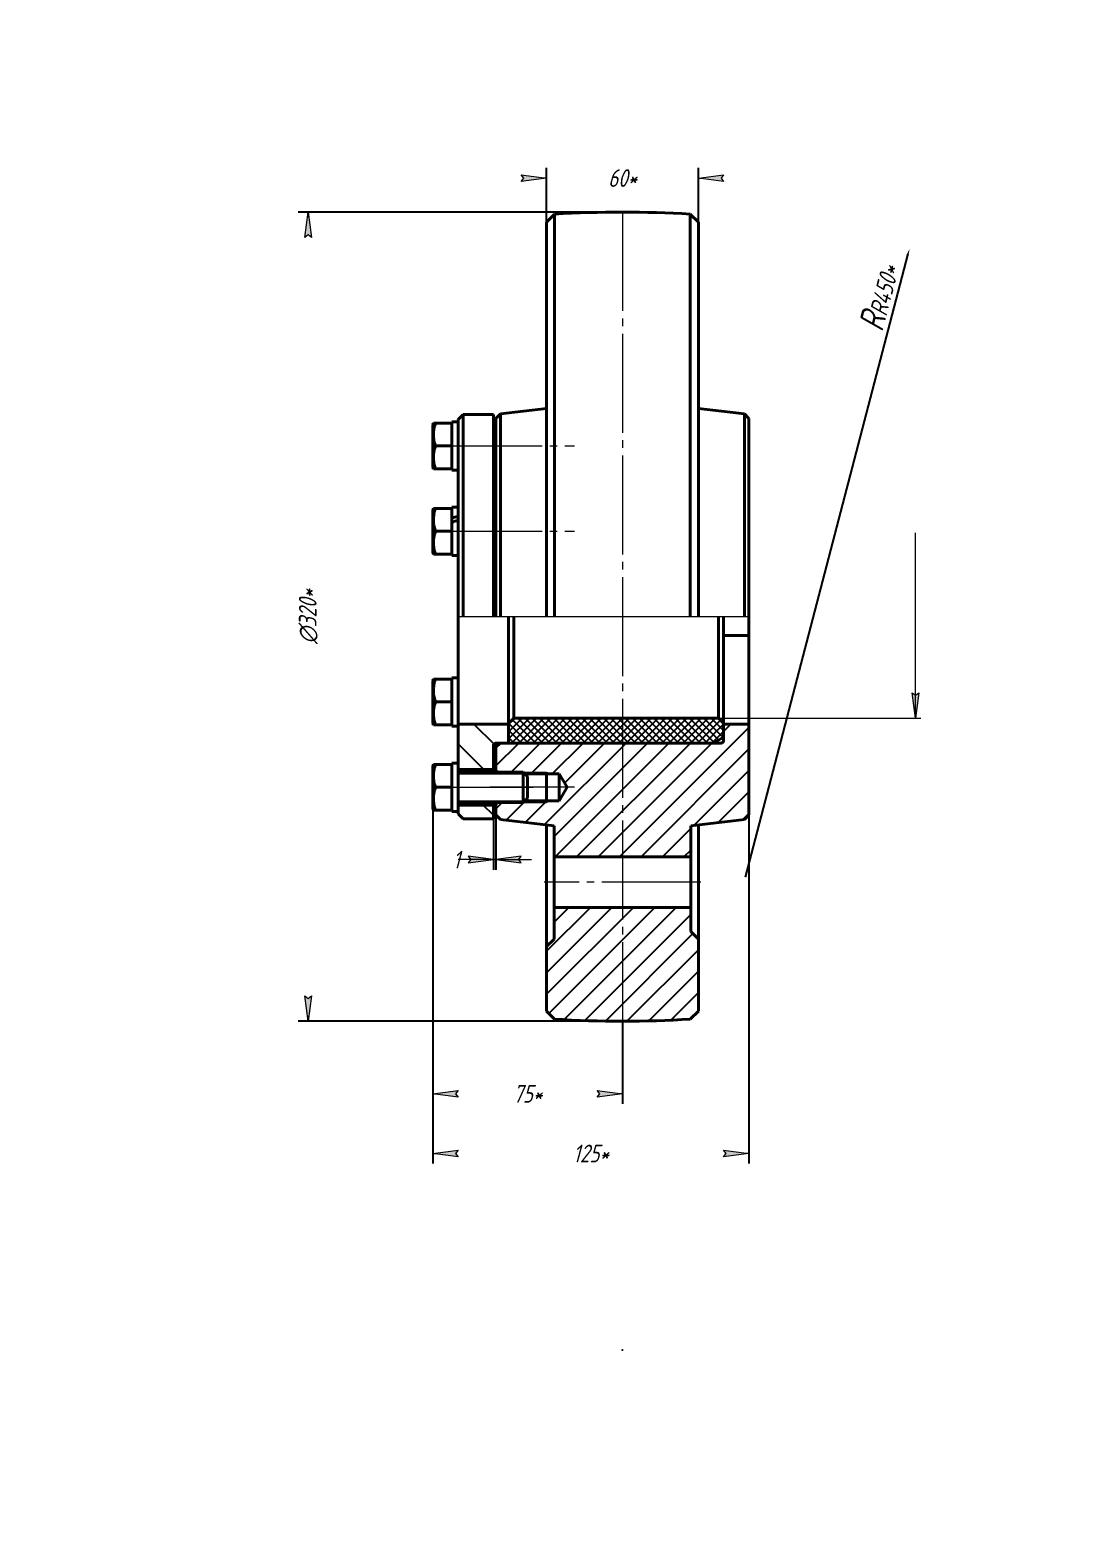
# Model space of a CAD drawing. Header units: millimetres. Extents: x 0 to 420, y 0 to 297.
# Drawn here: x 0 to 209.1, y 0 to 297 of the extents above; entities that cross this region are included whole.
import ezdxf

# ---------------------------------------------------------------- set-up
doc = ezdxf.new("R2010")
doc.units = ezdxf.units.MM
for name, pattern in [('K5LT_AXLED', [24.06194496154785, 19.56194496154785, -1.5, 1.5, -1.5]), ('K5LT_BASIC', [0]), ('K5LT_THIN', [0]), ('K5LT_THIN_INCLUDED_TO_HATCHING', [0])]:
    doc.linetypes.add(name, pattern=pattern)
doc.layers.add('Системный слой', color=7, linetype='Continuous')
doc.styles.add('KDIMTEXTSTYLE', font='GOST_AU.SHX', dxfattribs={"width": 0.96, "oblique": 15, "height": 5})
doc.dimstyles.new('KDIMSTYLE (0.50)', dxfattribs={"dimtxt": 5, "dimasz": 1, "dimexe": 2, "dimexo": 0.0625, "dimgap": 1, "dimtad": 1, "dimlfac": 2, "dimtxsty": 'KDIMTEXTSTYLE', "dimsah": 1, "dimcen": 0.09, "dimdle": 1, "dimadec": 0, "dimazin": 0, "dimtfac": 0.667, "dimtmove": 0, "dimatfit": 3, "dimfxl": 1, "dimtvp": 1, "dimtolj": 1, "dimtzin": 0, "dimarcsym": 0})

# ---------------------------------------------------------------- blocks, each defined once
blk = doc.blocks.new('U8')
at = {"layer": 'Системный слой', "color": 150, "linetype": 'K5LT_BASIC', "lineweight": 40, "true_color": 0x0080ff}
for p, q in [((83.35614685084373, 202.375), (83.35614685084373, 202.675)), ((83.35614685084373, 200.4782430961475), (83.35614685084373, 201.5715476141489)), ((83.35614685084373, 198.6784523858511), (83.35614685084373, 199.6496441453584)), ((83.35614685084373, 194.1784523858511), (83.35614685084373, 197.0715476141489)), ((83.35614685084373, 193.075), (83.35614685084373, 193.375))]:
    blk.add_line(p, q, dxfattribs=at)
blk = doc.blocks.new('U9')
at = {"layer": 'Системный слой', "color": 150, "linetype": 'K5LT_BASIC', "lineweight": 40, "true_color": 0x0080ff}
for p, q in [((83.35614685084373, 197.0715476141489), (83.35614685084373, 197.875)), ((83.35614685084373, 193.375), (83.35614685084373, 194.1784523858511))]:
    blk.add_line(p, q, dxfattribs=at)
blk = doc.blocks.new('U10')
at = {"layer": 'Системный слой', "color": 150, "linetype": 'K5LT_BASIC', "lineweight": 40, "true_color": 0x0080ff}
for p, q in [((83.35614685084373, 201.5715476141489), (83.35614685084373, 202.375)), ((83.35614685084373, 199.6496441453584), (83.35614685084373, 200.4782430961475)), ((83.35614685084373, 197.875), (83.35614685084373, 198.6784523858511))]:
    blk.add_line(p, q, dxfattribs=at)
blk = doc.blocks.new('U11')
at = {"layer": 'Системный слой', "color": 150, "linetype": 'K5LT_BASIC', "lineweight": 40, "true_color": 0x0080ff}
for p, q in [((83.35614685084373, 218.4465476141489), (83.35614685084373, 219.25)), ((83.35614685084373, 214.75), (83.35614685084373, 215.5534523858511))]:
    blk.add_line(p, q, dxfattribs=at)
blk = doc.blocks.new('U12')
at = {"layer": 'Системный слой', "color": 150, "linetype": 'K5LT_BASIC', "lineweight": 40, "true_color": 0x0080ff}
for p, q in [((83.35614685084373, 213.9465476141489), (83.35614685084373, 214.75)), ((83.35614685084373, 210.25), (83.35614685084373, 211.0534523858511))]:
    blk.add_line(p, q, dxfattribs=at)
blk = doc.blocks.new('U13')
at = {"layer": 'Системный слой', "color": 150, "linetype": 'K5LT_BASIC', "lineweight": 40, "true_color": 0x0080ff}
for p, q in [((83.35614685084373, 219.25), (83.35614685084373, 219.4997019890014)), ((83.35614685084373, 215.5534523858511), (83.35614685084373, 218.4465476141489)), ((83.35614685084373, 211.0534523858511), (83.35614685084373, 213.9465476141489)), ((83.35614685084373, 209.95), (83.35614685084373, 210.25))]:
    blk.add_line(p, q, dxfattribs=at)
blk = doc.blocks.new('U14')
at = {"layer": 'Системный слой', "color": 150, "linetype": 'K5LT_BASIC', "lineweight": 40, "true_color": 0x0080ff}
for p, q in [((91.60614685084373, 150.75), (91.60614685084373, 150.25)), ((91.60614685084373, 144.25), (91.60614685084373, 143.75))]:
    blk.add_line(p, q, dxfattribs=at)
blk = doc.blocks.new('U15')
at = {"layer": 'Системный слой', "color": 150, "linetype": 'K5LT_BASIC', "lineweight": 40, "true_color": 0x0080ff}
for p, q in [((83.35614685084373, 167.821547614149), (83.35614685084373, 168.625)), ((83.35614685084373, 164.125), (83.35614685084373, 164.9284523858511))]:
    blk.add_line(p, q, dxfattribs=at)
blk = doc.blocks.new('U16')
at = {"layer": 'Системный слой', "color": 150, "linetype": 'K5LT_BASIC', "lineweight": 40, "true_color": 0x0080ff}
for p, q in [((83.35614685084373, 163.321547614149), (83.35614685084373, 164.125)), ((83.35614685084371, 159.625), (83.35614685084373, 160.4284523858511))]:
    blk.add_line(p, q, dxfattribs=at)
blk = doc.blocks.new('U17')
at = {"layer": 'Системный слой', "color": 150, "linetype": 'K5LT_BASIC', "lineweight": 40, "true_color": 0x0080ff}
for p, q in [((79.60614685084373, 168.4), (79.60614685084371, 160.4227413988215)), ((79.60614685084371, 160.4227413988215), (79.60614685084373, 159.85))]:
    blk.add_line(p, q, dxfattribs=at)
blk = doc.blocks.new('U18')
at = {"layer": 'Системный слой', "color": 150, "linetype": 'K5LT_BASIC', "lineweight": 40, "true_color": 0x0080ff}
for p, q in [((83.35614685084373, 146.446547614149), (83.35614685084373, 147.25)), ((83.35614685084373, 142.75), (83.35614685084373, 143.553452385851))]:
    blk.add_line(p, q, dxfattribs=at)
blk = doc.blocks.new('U19')
at = {"layer": 'Системный слой', "color": 150, "linetype": 'K5LT_BASIC', "lineweight": 40, "true_color": 0x0080ff}
for p, q in [((83.35614685084373, 150.946547614149), (83.35614685084373, 151.75)), ((83.35614685084373, 147.25), (83.35614685084373, 148.053452385851))]:
    blk.add_line(p, q, dxfattribs=at)
blk = doc.blocks.new('U20')
at = {"layer": 'Системный слой', "color": 150, "linetype": 'K5LT_BASIC', "lineweight": 40, "true_color": 0x0080ff}
for p, q in [((79.60614685084373, 151.525), (79.60614685084373, 147.25)), ((79.60614685084373, 147.25), (79.60614685084373, 142.975))]:
    blk.add_line(p, q, dxfattribs=at)
blk = doc.blocks.new('U21')
at = {"layer": 'Системный слой', "color": 150, "linetype": 'K5LT_BASIC', "lineweight": 40, "true_color": 0x0080ff}
for p, q in [((83.35614685084373, 151.75), (83.35614685084373, 152.05)), ((83.35614685084373, 148.053452385851), (83.35614685084373, 150.946547614149)), ((83.35614685084373, 143.553452385851), (83.35614685084373, 146.446547614149)), ((83.35614685084373, 142.4559088333368), (83.35614685084373, 142.75))]:
    blk.add_line(p, q, dxfattribs=at)
blk = doc.blocks.new('U22')
at = {"layer": 'Системный слой', "color": 150, "linetype": 'K5LT_BASIC', "lineweight": 40, "true_color": 0x0080ff}
for p, q in [((92.10614685084373, 150.575), (92.10614685084373, 150.25)), ((92.10614685084373, 144.25), (92.10614685084373, 143.925))]:
    blk.add_line(p, q, dxfattribs=at)
blk = doc.blocks.new('U23')
at = {"layer": 'Системный слой', "color": 150, "linetype": 'K5LT_BASIC', "lineweight": 40, "true_color": 0x0080ff}
for p, q in [((83.35614685084373, 168.625), (83.35614685084371, 168.925)), ((83.35614685084373, 164.9284523858511), (83.35614685084373, 167.821547614149)), ((83.35614685084373, 160.4284523858511), (83.35614685084373, 163.321547614149)), ((83.35614685084371, 159.325), (83.35614685084371, 159.625))]:
    blk.add_line(p, q, dxfattribs=at)
blk = doc.blocks.new('KDIMARROW_01')
at = {"layer": 'Системный слой'}
blk.add_hatch(color=0, dxfattribs=at).paths.add_polyline_path([(-5, -0.6582624912261956), (0, 0), (-5, 0.658262491226197), (-4.5, 5.51091059616309e-16)])
at = {"layer": 'Системный слой', "color": 0, "linetype": 'K5LT_THIN', "lineweight": 18}
for p, q in [((-4.5, 5.51091059616309e-16), (-5, 0.658262491226197)), ((-5, 0.658262491226197), (0, 0)), ((0, 0), (-5, -0.6582624912261956)), ((-5, -0.6582624912261956), (-4.5, 5.51091059616309e-16)), ((0, 0), (-1, 0))]:
    blk.add_line(p, q, dxfattribs=at)
blk = doc.blocks.new('KDIMARROW_02')
at = {"layer": 'Системный слой'}
blk.add_hatch(color=0, dxfattribs=at).paths.add_polyline_path([(4.5, -5.51091059616309e-16), (5, 0.6582624912261956), (0, 0), (5, -0.658262491226197)])
at = {"layer": 'Системный слой', "color": 0, "linetype": 'K5LT_THIN', "lineweight": 18}
for p, q in [((0, 0), (-1, 0)), ((5, 0.6582624912261956), (0, 0)), ((0, 0), (5, -0.658262491226197)), ((0, 0), (7, -8.572527594031472e-16)), ((4.5, -5.51091059616309e-16), (5, 0.6582624912261956)), ((5, -0.658262491226197), (4.5, -5.51091059616309e-16))]:
    blk.add_line(p, q, dxfattribs=at)

msp = doc.modelspace()

# ---------------------------------------------------------------- hatches: boundary and pattern name
at = {"layer": 'Системный слой'}
msp.add_hatch(color=7, dxfattribs=at).paths.add_polyline_path([(175.0302930123894, 160.95), (175.6885555036156, 165.95), (175.0302930123894, 165.45), (174.3720305211632, 165.95)])
h = msp.add_hatch(dxfattribs=at)
h.set_pattern_fill('', angle=45, style=0, pattern_type=0)
h.set_pattern_definition([(45, (0, 0), (-0.7071067811865476, 0.7071067811865476), []), (135, (0, 0), (-0.7071067811865476, -0.7071067811865475), [])])
h.paths.add_polyline_path([(135.1061468508437, 156), (137.1061468508437, 157.1547005383792), (137.1061468508437, 159.95), (136.1061468508437, 160.95), (95.60614685084373, 160.95), (94.60614685084373, 159.95), (94.60614685084373, 156)])
h = msp.add_hatch(dxfattribs=at)
h.set_pattern_fill('', angle=135, style=0, pattern_type=0)
h.set_pattern_definition([(135, (0, 0), (-3.535533905932738, -3.535533905932737), [])])
h.paths.add_polyline_path([(84.60614685084373, 159.75), (84.60614685084373, 150.75), (91.60614685084373, 150.75), (91.60614685084373, 155.5), (91.75259346025045, 155.8535533905933), (92.10614685084373, 156), (94.60614685084373, 156), (94.60614685084373, 159.75)])
h.paths.add_polyline_path([(84.60614685084373, 143.75), (84.60614685084373, 142), (85.60614685084373, 141), (91.60614685084373, 141), (91.60614685084373, 143.75)])
h = msp.add_hatch(dxfattribs=at)
h.set_pattern_fill('', angle=45, style=0, pattern_type=0)
h.set_pattern_definition([(45, (0, 0), (-2.121320343559643, 2.121320343559643), [])])
h.paths.add_polyline_path([(97.48114685084373, 144.25), (92.43114685084372, 144.25), (92.10614685084373, 143.925), (92.10614685084373, 141.8), (93.01366842914213, 140.8924784217016), (103.6061468508437, 139.6375), (103.6061468508437, 133.5), (130.6061468508437, 133.5), (130.6061468508437, 139.6375), (141.1986252725453, 140.8924784217016), (142.1061468508437, 141.8), (142.1061468508437, 159.75), (137.1061468508437, 159.75), (137.1061468508437, 156.5), (136.959700241437, 156.1464466094067), (136.6061468509415, 156), (92.90614685084373, 156), (92.10614685084373, 155.2), (92.10614685084373, 150.575), (92.43114685084373, 150.25), (97.48114685084373, 150.25), (97.81943802428121, 149.9117088265625), (104.6061468508437, 149.9117088265625), (106.2054628640432, 147.25), (104.6061468508437, 144.5882911734375), (97.81943802428123, 144.5882911734375)])
h.paths.add_polyline_path([(103.6061468508437, 117.25), (102.1061468508436, 115.75), (102.1061468508436, 102.9948692166085), (103.7013533589478, 101.3996627085355), (117.1103156510227, 101.0000000386198), (130.5109403427396, 101.3996627085355), (132.1061468508437, 102.9948692166085), (132.1061468508437, 117.25), (130.6061468508437, 118.75), (130.6061468508437, 123.5), (103.6061468508437, 123.5)])

# ---------------------------------------------------------------- linework, layer by layer
at = {"layer": 'Системный слой', "color": 150, "linetype": 'K5LT_BASIC', "lineweight": 40, "true_color": 0x0080ff}
for p, q in [((103.7013533589478, 260.6003372914645), (102.1061468508436, 259.0051307833915)), ((102.1061468508436, 259.0051307833915), (102.1061468508436, 181)), ((103.7013533589478, 260.6003372914645), (103.7013533589478, 181)), ((130.5109403427396, 260.6003372914645), (130.5109403427396, 181)), ((132.1061468508437, 259.0051307833915), (130.5109403427396, 260.6003372914645)), ((132.1061468508437, 259.0051307833915), (132.1061468508437, 181)), ((85.60614685084373, 221), (84.60614685084373, 220)), ((84.60614685084373, 220), (84.60614685084373, 181)), ((85.60614685084373, 221), (91.60614685084373, 221)), ((85.60614685084373, 221), (85.60614685084373, 181)), ((91.60614685084373, 221), (91.60614685084373, 181)), ((93.01366842914213, 221.1075215782984), (92.10614685084374, 220.2)), ((92.10614685084374, 220.2), (92.10614685084373, 181)), ((93.01366842914213, 221.1075215782984), (102.1061468508436, 222.1847826086957)), ((93.01366842914213, 221.1075215782984), (93.01366842914213, 181)), ((132.1061468508437, 222.1847826086956), (141.1986252725454, 221.1075215782984)), ((141.1986252725454, 221.1075215782984), (141.1986252725454, 181)), ((142.1061468508438, 220.2), (141.1986252725454, 221.1075215782984)), ((142.1061468508438, 220.2), (142.1061468508437, 181)), ((79.73605066141138, 219.25), (79.60614685084373, 219.025)), ((79.60614685084373, 219.025), (79.60614685084373, 210.475)), ((79.73605066141138, 219.25), (80.13797445005808, 219.25)), ((83.35614685084373, 219.25), (80.13797445005808, 219.25)), ((83.35614685084373, 219.5440911666632), (83.35614685084373, 219.4997019890014)), ((83.35614685084373, 219.5440911666632), (83.98114684300387, 219.5273671972816)), ((91.60614685084373, 217.75), (92.10614685084374, 217.75)), ((83.35614685084373, 214.75), (80.13797445005808, 214.75)), ((91.60614685084373, 211.75), (92.10614685084374, 211.75)), ((79.7360506614114, 210.25), (79.60614685084373, 210.475)), ((80.13797445005808, 210.25), (79.7360506614114, 210.25)), ((83.35614685084373, 210.25), (80.13797445005808, 210.25)), ((84.60614685084373, 209.95), (83.35614685084373, 209.95)), ((79.7360506614114, 202.375), (79.60614685084373, 202.15)), ((79.60614685084373, 202.15), (79.60614685084373, 193.6)), ((79.7360506614114, 202.375), (80.13797445005808, 202.375)), ((83.35614685084373, 202.375), (80.13797445005808, 202.375)), ((84.60614685084373, 202.675), (83.35614685084373, 202.675)), ((91.60614685084373, 200.875), (92.10614685084374, 200.875)), ((83.35614685084373, 197.875), (80.13797445005808, 197.875)), ((79.7360506614114, 193.375), (79.60614685084373, 193.6)), ((80.13797445005808, 193.375), (79.7360506614114, 193.375)), ((83.35614685084373, 193.375), (80.13797445005808, 193.375)), ((84.60614685084373, 193.075), (83.35614685084373, 193.075)), ((91.60614685084373, 194.875), (92.10614685084373, 194.875)), ((84.60614685084373, 181), (84.60614685084373, 159.75)), ((94.60614685084373, 181.0000000000004), (94.60614685084373, 159.95)), ((95.60614685084373, 181), (95.60614685084373, 160.95)), ((136.1061468508437, 181), (136.1061468508437, 160.95)), ((137.1061468508437, 181), (137.1061468508437, 159.95)), ((142.1061468508437, 181), (142.1061468508437, 177.258105505105)), ((142.1061468508437, 177.258105505105), (137.1061468508437, 177.258105505105)), ((142.1061468508437, 177.258105505105), (142.1061468508437, 159.75)), ((79.73605066141138, 168.625), (79.60614685084373, 168.4)), ((79.73605066141138, 168.625), (80.13797445005808, 168.625)), ((83.35614685084373, 168.625), (80.13797445005808, 168.625)), ((84.60614685084373, 168.925), (83.35614685084371, 168.925)), ((83.35614685084373, 164.125), (80.13797445005807, 164.125)), ((94.60614685084373, 159.95), (95.60614685084373, 160.95)), ((136.1061468508437, 160.95), (95.60614685084373, 160.95)), ((137.1061468508437, 159.95), (136.1061468508437, 160.95)), ((79.73605066141138, 159.625), (79.60614685084373, 159.85)), ((80.13797445005807, 159.625), (79.73605066141138, 159.625)), ((83.35614685084371, 159.625), (80.13797445005807, 159.625)), ((84.60614685084373, 159.325), (83.35614685084371, 159.325)), ((94.60614685084373, 159.75), (84.60614685084373, 159.75)), ((84.60614685084373, 152.05), (84.60614685084373, 159.75)), ((94.60614685084373, 159.95), (94.60614685084373, 156)), ((94.60614685084373, 159.75), (94.60614685084373, 156)), ((137.1061468508437, 159.95), (137.1061468508437, 157.1547005383792)), ((142.1061468508437, 159.75), (137.1061468508437, 159.75)), ((137.1061468508437, 159.75), (137.1061468508437, 156.5)), ((142.1061468508437, 159.75), (142.1061468508437, 141.8)), ((91.60614685084373, 155.5), (91.60614685084373, 150.75)), ((92.10614685084373, 156), (94.60614685084373, 156)), ((92.10614685084373, 156), (92.10614685084373, 155.2)), ((92.10614685084373, 155.2), (92.90614685084373, 156)), ((92.10614685084373, 150.575), (92.10614685084373, 155.2)), ((136.6061468508437, 156), (92.90614685084373, 156)), ((94.60614685084373, 156), (135.1061468508437, 156)), ((135.1061468508437, 156), (137.1061468508437, 157.1547005383792)), ((79.7360506614114, 151.75), (79.60614685084373, 151.525)), ((79.7360506614114, 151.75), (80.13797445005808, 151.75)), ((83.35614685084373, 151.75), (80.13797445005808, 151.75)), ((84.60614685084373, 152.05), (83.35614685084373, 152.05)), ((84.60614685084373, 142.5002980109986), (84.60614685084373, 152.05)), ((91.60614685084373, 150.75), (84.60614685084373, 150.75)), ((84.60614685084373, 150.25), (97.48114685084373, 150.25)), ((92.43114685084373, 150.25), (92.10614685084373, 150.575)), ((97.48114685084373, 150.25), (97.48114685084373, 144.25)), ((97.48114685084373, 150.25), (98.35614685084373, 149.375)), ((104.6061468508437, 149.9117088265625), (97.81943802428121, 149.9117088265625)), ((98.35614685084373, 149.375), (98.35614685084373, 145.125)), ((102.1061468508436, 149.9117088265625), (102.1061468508437, 150.2500001)), ((102.1061468508436, 149.9117088265625), (102.1061468508436, 144.5882911734375)), ((104.6061468508437, 149.9117088265625), (104.6061468508437, 144.5882911734375)), ((106.2054628640432, 147.25), (104.6061468508437, 149.9117088265625)), ((83.35614685084373, 147.25), (80.13797445005807, 147.25)), ((106.2054628640432, 147.25), (104.6061468508437, 144.5882911734375)), ((79.73605066141138, 142.75), (79.60614685084373, 142.975)), ((80.13797445005807, 142.75), (79.73605066141138, 142.75)), ((83.35614685084373, 142.75), (80.13797445005807, 142.75)), ((84.60614685084373, 144.25), (97.48114685084373, 144.25)), ((91.60614685084373, 143.75), (84.60614685084373, 143.75)), ((91.60614685084373, 143.75), (91.60614685084373, 141)), ((92.43114685084373, 144.25), (92.10614685084373, 143.925)), ((92.10614685084373, 141.8), (92.10614685084373, 143.925)), ((97.48114685084373, 144.25), (98.35614685084373, 145.125)), ((104.6061468508437, 144.5882911734375), (97.81943802428124, 144.5882911734375)), ((102.1061468508437, 144.2499999), (102.1061468508436, 144.5882911734375)), ((83.98114685868359, 142.4726328027184), (84.60614685084373, 142.4559088333368)), ((84.60614685084373, 142), (84.60614685084373, 142.5002980109986)), ((85.60614685084373, 141), (84.60614685084373, 142)), ((85.60614685084373, 141), (91.60614685084373, 141)), ((93.01366842914213, 140.8924784217016), (92.10614685084373, 141.8)), ((93.01366842914213, 140.8924784217016), (103.6061468508437, 139.6375)), ((102.1061468508436, 115.75), (102.1061468508436, 139.8152173913044)), ((103.6061468508437, 133.5), (103.6061468508437, 139.6375)), ((130.6061468508437, 139.6375), (141.1986252725453, 140.8924784217016)), ((130.6061468508437, 139.6375), (130.6061468508437, 133.5)), ((132.1061468508437, 117.25), (132.1061468508437, 139.8152173913043)), ((142.1061468508437, 141.8), (141.1986252725453, 140.8924784217016)), ((103.6061468508437, 133.5), (103.6061468508437, 123.5)), ((130.6061468508437, 133.5), (103.6061468508437, 133.5)), ((130.6061468508437, 133.5), (130.6061468508437, 123.5)), ((103.6061468508437, 117.25), (103.6061468508437, 123.5)), ((130.6061468508437, 123.5), (103.6061468508437, 123.5)), ((130.6061468508437, 123.5), (130.6061468508437, 118.75)), ((102.1061468508436, 115.75), (103.6061468508437, 117.25)), ((130.6061468508437, 118.75), (132.1061468508437, 117.25)), ((132.1061468508437, 117.25), (132.1061468508437, 102.9948692166085)), ((102.1061468508436, 102.9948692166085), (102.1061468508436, 115.75)), ((103.7013533589478, 101.3996627085355), (102.1061468508436, 102.9948692166085)), ((132.1061468508437, 102.9948692166085), (130.5109403427396, 101.3996627085355))]:
    msp.add_line(p, q, dxfattribs=at)
at = {"layer": 'Системный слой', "color": 30, "linetype": 'K5LT_AXLED', "lineweight": 18, "true_color": 0xff8000}
for p, q in [((117.1061468508437, 261.0051307833915), (117.1061468508436, 100.9948692166085)), ((81.65614685084373, 214.75), (107.6561468508437, 214.75)), ((81.65614685084373, 197.875), (107.6561468508437, 197.875)), ((81.65614685084373, 147.25), (99.48114685084373, 147.25)), ((107.6061468508437, 147.25), (90.90475449365623, 147.25)), ((132.6061468508437, 128.5), (101.6061468508437, 128.5))]:
    msp.add_line(p, q, dxfattribs=at)
at = {"layer": 'Системный слой', "color": 7, "linetype": 'K5LT_THIN', "lineweight": 18}
for p, q in [((91.60614685084373, 217.4117088265625), (92.10614685084374, 217.4117088265625)), ((91.60614685084373, 212.0882911734375), (92.10614685084374, 212.0882911734375)), ((91.60614685084373, 200.5367088265625), (92.10614685084373, 200.5367088265625)), ((175.0302930123894, 160.95), (175.0302930123894, 197.5658480705157)), ((91.60614685084373, 195.2132911734375), (92.10614685084373, 195.2132911734375)), ((175.0302930123894, 160.95), (174.3720305211632, 165.95)), ((174.3720305211632, 165.95), (175.0302930123894, 165.45)), ((175.0302930123894, 165.45), (175.6885555036156, 165.95)), ((175.6885555036156, 165.95), (175.0302930123894, 160.95)), ((136.1061468508437, 160.95), (176.083340627581, 160.95)), ((84.60614685084373, 149.9117088265625), (97.48114685084373, 149.9117088265625)), ((92.43114685084373, 150.25), (102.1061468508437, 150.25)), ((97.48114685084373, 149.9117088265625), (97.81943802428121, 149.9117088265625)), ((84.60614685084373, 144.5882911734375), (97.48114685084373, 144.5882911734375)), ((92.43114685084373, 144.25), (102.1061468508437, 144.25)), ((97.48114685084373, 144.5882911734375), (97.81943802278748, 144.5882911719438))]:
    msp.add_line(p, q, dxfattribs=at)
at = {"layer": 'Системный слой', "color": 7, "linetype": 'K5LT_THIN_INCLUDED_TO_HATCHING', "lineweight": 18}
msp.add_line((84.60614685084373, 181), (142.1061468508438, 181), dxfattribs=at)
at = {"layer": 'Системный слой', "color": 150, "linetype": 'K5LT_BASIC', "lineweight": 40, "true_color": 0x0080ff}
for centre, radius, start, end in [((117.1061468508437, 36), 225, 86.58447481962742, 93.4155251803726), ((92.10614685084373, 206.5), 0.5000000000000011, 179.9999999999999, 269.9999999999999), ((92.10614685084373, 155.5), 0.5, 90, 180), ((136.6061468508437, 156.5), 0.5, 270, 0), ((117.1061468508437, 326), 224.9999999999999, 266.5844748196274, 273.4155251803725)]:
    msp.add_arc(centre, radius, start, end, dxfattribs=at)
for centre, major_axis, ratio, start_param, end_param in [((85.26031127603977, 214.75), (-13.18789161483806, 1.615050925361365e-15), 0.363970234226022, 4.762012756765081, 4.857282764314991), ((82.70198242564769, 197.875), (-13.16895670751988, -4.279515982561318), 0.1650759015599239, 4.513901849331175, 4.609171856881085), ((85.26031127603977, 197.875), (-13.16895670751988, -4.279515982561319), 0.1650759015599238, 4.708419409641868, 4.803689417191779), ((82.70198242564769, 147.25), (-13.18789161483806, 1.615050925361365e-15), 0.363970234226022, 1.620420103175289, 1.715690110725199)]:
    msp.add_ellipse(centre, major_axis=major_axis, ratio=ratio, start_param=start_param, end_param=end_param, dxfattribs=at)
for points, knots in [([(80.13797445005808, 219.25), (80.08678294133948, 219.0964253907345), (80.00799623630662, 218.8405620879369), (79.90962350715301, 218.459621705154), (79.83811807644466, 218.1205962492938), (79.79368888425954, 217.8371599169096), (79.7638087312648, 217.5840002093045), (79.74238781715128, 217.3275589718754), (79.73289967815853, 217.0117639761114), (79.73998623527781, 216.7493454683055), (79.75706172628374, 216.4826032840479), (79.78642597129553, 216.2026999906998), (79.85589372112372, 215.7754340829225), (79.96851375758024, 215.2901700128013), (80.07901613301011, 214.9268756800944), (80.13797445005808, 214.75)], [0, 0, 0, 0, 1.679816259509282, 2.780687487256216, 4.10062144445177, 5.299780095761233, 5.785161389545137, 6.773961859515165, 7.999819080752337, 9.102066570936751, 9.530450662010795, 10.80659157177624, 12.0551669494134, 14.06256115288084, 16, 16, 16, 16]), ([(80.13797445005808, 214.75), (80.08678294133946, 214.5964253907345), (80.00799623630667, 214.3405620879368), (79.90962350715299, 213.959621705154), (79.83811807644466, 213.6205962492937), (79.79368888425952, 213.3371599169095), (79.76380873126479, 213.0840002093045), (79.74238781715128, 212.8275589718753), (79.73289967815852, 212.5117639761113), (79.73998623527781, 212.2493454683054), (79.75706172628374, 211.9826032840478), (79.78642597129556, 211.7026999906997), (79.85589372112373, 211.2754340829224), (79.96851375758028, 210.7901700128013), (80.07901613301011, 210.4268756800944), (80.13797445005808, 210.25)], [0, 0, 0, 0, 1.679816259509382, 2.780687487256386, 4.100621444452006, 5.299780095761532, 5.785161389545447, 6.773961859515495, 7.999819080752337, 9.102066570937081, 9.53045066201111, 10.80659157177651, 12.05516694941362, 14.06256115288098, 16, 16, 16, 16]), ([(80.13797445005808, 202.375), (80.07604958906008, 202.1892253166245), (79.99851246217509, 201.9330286755776), (79.90266544175988, 201.5516350950681), (79.83811826374992, 201.2455964321192), (79.78527398951557, 200.9084771615902), (79.75374454021261, 200.6081822904695), (79.73767089570367, 200.3309389220435), (79.73435746032284, 200.0692881248805), (79.74260562616351, 199.8132010914856), (79.76388011311062, 199.5272056962566), (79.80420263015475, 199.2036789721084), (79.9076214190014, 198.6353362001417), (80.03210796684972, 198.1925995132441), (80.13797445005808, 197.875)], [0, 0, 0, 0, 1.905022756022355, 2.606894519303199, 3.84433260417426, 4.968543839777047, 5.957069495302044, 6.813299341853784, 7.70142944449748, 8.533187410254198, 9.335775284305386, 10.52418436048317, 11.73854706680061, 15, 15, 15, 15]), ([(80.13797445005808, 197.875), (80.08678294133948, 197.7214253907345), (80.00799623630662, 197.4655620879368), (79.90962350715303, 197.084621705154), (79.83811807644464, 196.7455962492938), (79.79368888425952, 196.4621599169096), (79.7638087312648, 196.2090002093045), (79.74238781715128, 195.9525589718753), (79.73289967815853, 195.6367639761113), (79.73998623527781, 195.3743454683055), (79.75706172628374, 195.1076032840478), (79.78642597129554, 194.8276999906998), (79.85589372112372, 194.4004340829225), (79.96851375758025, 193.9151700128013), (80.0790161330101, 193.5518756800944), (80.13797445005808, 193.375)], [0, 0, 0, 0, 1.679816259509282, 2.780687487256216, 4.10062144445177, 5.299780095761233, 5.785161389545137, 6.773961859515165, 7.999819080752337, 9.102066570936751, 9.530450662010795, 10.80659157177624, 12.0551669494134, 14.06256115288084, 16, 16, 16, 16]), ([(80.13797445005808, 168.625), (80.07604958906009, 168.4392253166245), (79.99851246217507, 168.1830286755776), (79.90266544175986, 167.8016350950681), (79.83811826374988, 167.4955964321193), (79.78527398951557, 167.1584771615902), (79.75374454021261, 166.8581822904695), (79.73767089570364, 166.5809389220435), (79.73435746032285, 166.3192881248804), (79.7426056261635, 166.0632010914855), (79.76388011311064, 165.7772056962563), (79.80420263015473, 165.4536789721078), (79.90762141900136, 164.8853362001423), (80.03210796684957, 164.4425995132441), (80.13797445005807, 164.125)], [0, 0, 0, 0, 1.905022756022406, 2.606894519303262, 3.844332604174363, 4.968543839777174, 5.957069495302265, 6.813299341853939, 7.701429444497648, 8.533187410254387, 9.335775284305532, 10.52418436048328, 11.73854706680062, 15, 15, 15, 15]), ([(80.13797445005807, 164.125), (80.08678294133951, 163.9714253907347), (80.00799623630677, 163.7155620879373), (79.9096235071532, 163.3346217051548), (79.83811807644487, 162.9955962492949), (79.79368888425971, 162.7121599169109), (79.76380873126494, 162.459000209306), (79.74238781715131, 162.2025589718764), (79.73289967815853, 161.8867639761123), (79.73998623527777, 161.6243454683065), (79.7570617262836, 161.3576032840493), (79.78642597129539, 161.0776999907011), (79.8558937211235, 160.6504340829235), (79.9685137575801, 160.1651700128018), (80.07901613301004, 159.8018756800946), (80.13797445005807, 159.625)], [0, 0, 0, 0, 1.679816259507717, 2.780687487253544, 4.100621444447908, 5.299780095756523, 5.785161389540188, 6.773961859509841, 7.99981908075234, 9.102066570931393, 9.530450662005592, 10.80659157177161, 12.05516694940953, 14.06256115287871, 16, 16, 16, 16]), ([(80.13797445005808, 151.75), (80.08678294133954, 151.5964253907347), (80.00799623630677, 151.3405620879373), (79.90962350715319, 150.9596217051548), (79.83811807644487, 150.6205962492949), (79.79368888425971, 150.3371599169108), (79.76380873126496, 150.0840002093059), (79.74238781715133, 149.8275589718763), (79.73289967815853, 149.5117639761124), (79.73998623527778, 149.2493454683065), (79.7570617262836, 148.9826032840493), (79.78642597129539, 148.7026999907011), (79.85589372112351, 148.2754340829235), (79.9685137575801, 147.7901700128018), (80.07901613301004, 147.4268756800946), (80.13797445005807, 147.25)], [0, 0, 0, 0, 1.679816259507717, 2.780687487253544, 4.100621444447908, 5.299780095756523, 5.785161389540188, 6.773961859509841, 7.99981908075234, 9.102066570931393, 9.530450662005592, 10.80659157177161, 12.05516694940953, 14.06256115287871, 16, 16, 16, 16]), ([(80.13797445005807, 147.25), (80.08678294133952, 147.0964253907347), (80.00799623630677, 146.8405620879373), (79.90962350715319, 146.4596217051547), (79.83811807644486, 146.1205962492948), (79.79368888425971, 145.8371599169108), (79.76380873126494, 145.5840002093059), (79.74238781715133, 145.3275589718764), (79.7328996781585, 145.0117639761123), (79.73998623527778, 144.7493454683064), (79.7570617262836, 144.4826032840492), (79.78642597129536, 144.202699990701), (79.85589372112352, 143.7754340829234), (79.96851375758008, 143.2901700128018), (80.07901613301004, 142.9268756800946), (80.13797445005807, 142.75)], [0, 0, 0, 0, 1.679816259507788, 2.780687487253668, 4.100621444448063, 5.299780095756725, 5.785161389540383, 6.773961859509995, 7.999819080752337, 9.102066570931598, 9.530450662005794, 10.80659157177178, 12.05516694940969, 14.06256115287881, 16, 16, 16, 16])]:
    msp.add_open_spline(points, degree=3, knots=knots, dxfattribs=at)

# ---------------------------------------------------------------- block references
at = {"layer": 'Системный слой'}
for name in ['U13', 'U11', 'U12', 'U8', 'U10', 'U9', 'U17', 'U23', 'U15', 'U16', 'U20', 'U21', 'U19', 'U14', 'U22', 'U18']:
    msp.add_blockref(name, (0, 0), dxfattribs=at)

# ---------------------------------------------------------------- dimensions: what is measured, and where the dimension line sits
at = {"layer": 'Системный слой', "color": 7}
for base, p1, p2, location, override in [((102.1061468508436, 267.7298723671203), (132.1061468508437, 259.0051307833915), (102.1061468508436, 259.0051307833915), (117.1061468508437, 267.7298723671203), {"dimexo": 0, "dimpost": '\\H3.5;\\W0.965;\\Q15;<>\\H3.5;\\W0.965;\\Q15;\\Q15;*', "dimblk1": 'KDIMARROW_01', "dimblk2": 'KDIMARROW_01', "dimse1": 0, "dimse2": 0, "dimclrt": 7, "dimtolj": 1}), ((117.1061468508435, 86.63104111684193), (79.60614685084373, 147.25), (117.1061468508435, 101.0000000000001), (98.35614685084361, 86.63104111684193), {"dimexo": 0, "dimpost": '\\H3.5;\\W0.965;\\Q15;\\Q15;\\H3.5;\\W0.965;\\Q15;<>\\H3.5;\\W0.965;\\Q15;\\Q15;\\H3.5;\\W0.965;\\Q15;\\Q15;*\\Q15;', "dimblk1": 'KDIMARROW_01', "dimblk2": 'KDIMARROW_01', "dimse1": 0, "dimse2": 0, "dimclrt": 7, "dimtolj": 1}), ((142.1061468508437, 74.83657531478184), (79.60614685084373, 144.202699990701), (142.1061468508437, 142.8), (110.8561468508437, 74.83657531478187), {"dimexo": 0, "dimpost": '\\H3.5;\\W0.965;\\Q15;\\Q15;\\H3.5;\\W0.965;\\Q15;<>\\H3.5;\\W0.965;\\Q15;\\Q15;\\H3.5;\\W0.965;\\Q15;\\Q15;*\\Q15;', "dimblk1": 'KDIMARROW_01', "dimblk2": 'KDIMARROW_01', "dimse1": 0, "dimse2": 0, "dimclrt": 7, "dimtolj": 1}), ((91.60614685084373, 132.9520997743879), (92.10614685084373, 141.8), (91.60614685084373, 141), (84.2746156838134, 132.9520997743879), {"dimexo": 0, "dimpost": '\\H3.5;\\W0.965;\\Q15;<>', "dimblk1": 'KDIMARROW_02', "dimblk2": 'KDIMARROW_02', "dimse1": 0, "dimse2": 0, "dimclrt": 7, "dimtolj": 1})]:
    msp.add_linear_dim(base=base, p1=p1, p2=p2, location=location, dimstyle='KDIMSTYLE (0.50)', override=override, dxfattribs=at).render()
msp.add_linear_dim(base=(55.00000000000003, 261), p1=(117.1061468508435, 101.0000000000001), p2=(117.1061468508437, 261), angle=90, location=(55.00000000000001, 181.0000000000001), dimstyle='KDIMSTYLE (0.50)', override={"dimexo": 0, "dimpost": '\\H3.5;\\W0.965;\\Q15;∅<>\\H3.5;\\W0.965;\\Q15;\\Q15;*', "dimblk1": 'KDIMARROW_01', "dimblk2": 'KDIMARROW_01', "dimse1": 0, "dimse2": 0, "dimclrt": 7, "dimtolj": 1}, dxfattribs=at).render()
msp.add_radius_dim(center=(117.1061468508437, 36), radius=225, location=(171.1031468776994, 243.2587340162593), dimstyle='KDIMSTYLE (0.50)', override={"dimpost": '\\H3.5;\\W0.965;\\Q15;R<>\\H3.5;\\W0.965;\\Q15;\\Q15;*', "dimblk2": 'KDIMARROW_01', "dimclrt": 7, "dimtofl": 0, "dimtolj": 1}, dxfattribs=at).render()

doc.saveas('drawing.dxf')
